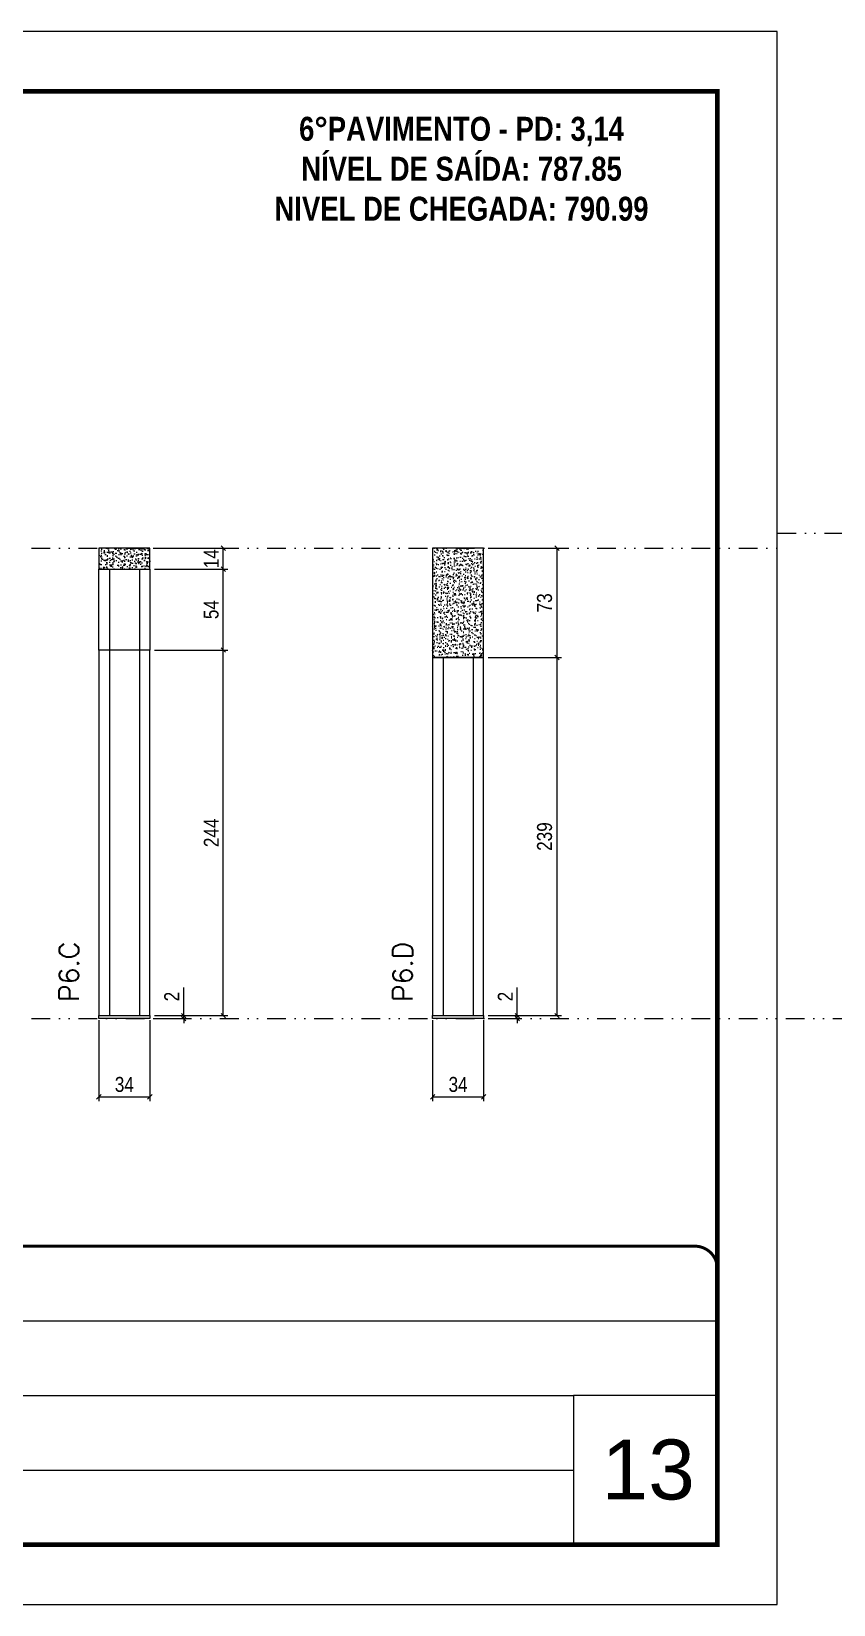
# Model space of a CAD drawing. Extents: x 13770 to 23315, y 867 to 16997.
# Drawn here: x 15374 to 15908, y 12353 to 13403 of the extents above; entities that cross this region are included whole.
import ezdxf

# ---------------------------------------------------------------- set-up
doc = ezdxf.new("R2010")
doc.units = 0
for name, pattern in [('CONTINUO', [0]), ('DASHED', [0.75, 0.5, -0.25]), ('DIVIDE2', [0.625, 0.25, -0.125, 0, -0.125, 0, -0.125])]:
    doc.linetypes.add(name, pattern=pattern)
for name, color, linetype, lineweight in [('CARIMBO', 255, 'Continuous', 9), ('Folhas', 255, 'Continuous', 9), ('SARRAFO DE PRESSAO', 251, 'DASHED', 9), ('Texto Seção', 7, 'Continuous', 15)]:
    doc.layers.add(name, color=color, linetype=linetype, lineweight=lineweight)
for name, color, linetype in [('COTA', 241, 'Continuous'), ('NOMENCLATURA', 7, 'Continuous'), ('Nível', 160, 'Continuous'), ('Painéis', 200, 'Continuous'), ('SARR_2.2x7', 40, 'Continuous')]:
    doc.layers.add(name, color=color, linetype=linetype)
doc.styles.add('ARIAL', font='arial.ttf')
doc.styles.add('COTA TECNICA', font='techl___.ttf', dxfattribs={"height": 10})
doc.styles.add('COTA TECNICA-50', font='techl___.ttf', dxfattribs={"height": 10})
doc.styles.add('REGUA-120', font='ROMANS.shx', dxfattribs={"height": 15})
doc.styles.add('ROMANC', font='techb___.ttf', dxfattribs={"height": 2.5})
doc.dimstyles.new('COTA PAINEL-50', dxfattribs={"dimtxt": 10, "dimasz": 3, "dimexe": 3, "dimexo": 3, "dimgap": 3, "dimtad": 1, "dimdec": 1, "dimzin": 12, "dimdsep": 46, "dimtxsty": 'COTA TECNICA-50', "dimblk1": 'OBLIQUE', "dimblk2": 'OBLIQUE', "dimsah": 1, "dimcen": 0.9, "dimclrd": 4, "dimclre": 4, "dimclrt": 240, "dimadec": 1, "dimazin": 3, "dimtfac": 1, "dimtdec": 1, "dimtmove": 0, "dimatfit": 3, "dimfxl": 1, "dimtolj": 1, "dimtzin": 12, "dimarcsym": 0})
doc.dimstyles.new('PAINEL', dxfattribs={"dimtxt": 10, "dimasz": 3, "dimexe": 3, "dimexo": 3, "dimgap": 3, "dimtad": 1, "dimdec": 1, "dimzin": 12, "dimdsep": 46, "dimtxsty": 'COTA TECNICA', "dimblk1": 'OBLIQUE', "dimblk2": 'OBLIQUE', "dimsah": 1, "dimcen": 0.9, "dimclrd": 4, "dimclre": 4, "dimclrt": 240, "dimadec": 1, "dimazin": 3, "dimtfac": 1, "dimtdec": 1, "dimtmove": 0, "dimatfit": 3, "dimfxl": 1, "dimtolj": 1, "dimtzin": 12, "dimarcsym": 0})

# ---------------------------------------------------------------- blocks, each defined once
blk = doc.blocks.new('9999999999')
at = {"color": 30, "linetype": 'CONTINUO'}
for p, q in [((98564.6, 34379.6), (99584, 34379.6)), ((98564.6, 34329.8), (99488, 34329.8)), ((99584, 34329.8), (99488, 34329.8)), ((99488, 34329.8), (99488, 34230.2)), ((98564.6, 34280), (99488, 34280))]:
    blk.add_line(p, q, dxfattribs=at)
at = {"color": 30, "linetype": 'CONTINUO', "const_width": 2}
blk.add_lwpolyline([(99584, 34230.2), (99584, 34414.4, 0.414214), (99569, 34429.4), (98229, 34429.4, 0.414214), (98214, 34414.4), (98214, 34245.2, 0.414214), (98229, 34230.2), (99584, 34230.2)], format="xyb", dxfattribs=at)
at = {"layer": 'Folhas'}
blk.add_lwpolyline([(98139, 34190.2), (99624, 34190.2), (99624, 35240.2), (98139, 35240.2)], close=True, dxfattribs=at)
at = {"layer": 'Folhas', "color": 30, "const_width": 3}
blk.add_lwpolyline([(98214, 34230.2), (99584, 34230.2), (99584, 35200.2), (98214, 35200.2)], close=True, dxfattribs=at)
blk = doc.blocks.new('_Oblique')
at = {"color": 0, "linetype": 'ByBlock', "lineweight": -2}
blk.add_line((-0.5, -0.5), (0.5, 0.5), dxfattribs=at)
blk = doc.blocks.new('*D207')
at = {"layer": 'COTA', "color": 4, "lineweight": -2, "transparency": 16777216}
for p, q in [((15418.5, 12742.9), (15418.5, 12688.7)), ((15452.5, 12742.9), (15452.5, 12688.7)), ((15418.5, 12691.7), (15452.5, 12691.7))]:
    blk.add_line(p, q, dxfattribs=at)
at = {"layer": 'Defpoints', "color": 0, "transparency": 16777216}
for p in [(15418.5, 12745.9), (15452.5, 12745.9), (15452.5, 12691.7)]:
    blk.add_point(p, dxfattribs=at)
at = {"layer": 'COTA', "color": 4, "lineweight": -2, "transparency": 16777216, "xscale": 3, "yscale": 3, "zscale": 3, "rotation": 180}
blk.add_blockref('_Oblique', (15418.5, 12691.7), dxfattribs=at)
at = {"layer": 'COTA', "color": 4, "lineweight": -2, "transparency": 16777216, "xscale": 3, "yscale": 3, "zscale": 3}
blk.add_blockref('_Oblique', (15452.5, 12691.7), dxfattribs=at)
at = {"layer": 'COTA', "color": 240, "transparency": 16777216, "insert": (15435.5, 12699.9), "char_height": 10, "attachment_point": 5, "style": 'COTA TECNICA'}
blk.add_mtext('\\A1;34', dxfattribs=at)
blk = doc.blocks.new('*D208')
at = {"layer": 'COTA', "color": 4, "lineweight": -2, "transparency": 16777216}
for p, q in [((15475.1, 12745.9), (15475.1, 12764.7)), ((15455.5, 12745.9), (15478.1, 12745.9)), ((15455.5, 12743.9), (15478.1, 12743.9)), ((15475.1, 12743.9), (15475.1, 12745.9)), ((15475.1, 12743.9), (15475.1, 12740.9))]:
    blk.add_line(p, q, dxfattribs=at)
at = {"layer": 'Defpoints', "color": 0, "transparency": 16777216}
for p in [(15452.5, 12745.9), (15452.5, 12743.9), (15475.1, 12743.9)]:
    blk.add_point(p, dxfattribs=at)
at = {"layer": 'COTA', "color": 4, "lineweight": -2, "transparency": 16777216, "xscale": 3, "yscale": 3, "zscale": 3}
for p, rotation in [((15475.1, 12745.9), 270), ((15475.1, 12743.9), 90)]:
    blk.add_blockref('_Oblique', p, dxfattribs=dict(at, rotation=rotation))
at = {"layer": 'COTA', "color": 240, "transparency": 16777216, "insert": (15467.1, 12758.6), "char_height": 10, "attachment_point": 5, "rotation": 90, "style": 'COTA TECNICA-50'}
blk.add_mtext('\\A1;2', dxfattribs=at)
blk = doc.blocks.new('*D209')
at = {"layer": 'COTA', "color": 4, "lineweight": -2, "transparency": 16777216}
for p, q in [((15455.5, 13057.9), (15504.5, 13057.9)), ((15501.5, 13043.9), (15501.5, 13057.9)), ((15455.5, 13043.9), (15504.5, 13043.9))]:
    blk.add_line(p, q, dxfattribs=at)
at = {"layer": 'Defpoints', "color": 0, "transparency": 16777216}
for p in [(15452.5, 13057.9), (15501.5, 13057.9), (15452.5, 13043.9)]:
    blk.add_point(p, dxfattribs=at)
at = {"layer": 'COTA', "color": 4, "lineweight": -2, "transparency": 16777216, "xscale": 3, "yscale": 3, "zscale": 3}
for p, rotation in [((15501.5, 13057.9), 90), ((15501.5, 13043.9), 270)]:
    blk.add_blockref('_Oblique', p, dxfattribs=dict(at, rotation=rotation))
at = {"layer": 'COTA', "color": 240, "transparency": 16777216, "insert": (15493.5, 13050.9), "char_height": 10, "attachment_point": 5, "rotation": 90, "style": 'COTA TECNICA'}
blk.add_mtext('\\A1;14', dxfattribs=at)
blk = doc.blocks.new('*D210')
at = {"layer": 'COTA', "color": 4, "lineweight": -2, "transparency": 16777216}
for p, q in [((15455.5, 12989.9), (15504.5, 12989.9)), ((15501.5, 12745.9), (15501.5, 12989.9)), ((15455.5, 12745.9), (15504.5, 12745.9))]:
    blk.add_line(p, q, dxfattribs=at)
at = {"layer": 'Defpoints', "color": 0, "transparency": 16777216}
for p in [(15452.5, 12989.9), (15501.5, 12989.9), (15452.5, 12745.9)]:
    blk.add_point(p, dxfattribs=at)
at = {"layer": 'COTA', "color": 4, "lineweight": -2, "transparency": 16777216, "xscale": 3, "yscale": 3, "zscale": 3}
for p, rotation in [((15501.5, 12989.9), 90), ((15501.5, 12745.9), 270)]:
    blk.add_blockref('_Oblique', p, dxfattribs=dict(at, rotation=rotation))
at = {"layer": 'COTA', "color": 240, "transparency": 16777216, "insert": (15493.5, 12867.9), "char_height": 10, "attachment_point": 5, "rotation": 90, "style": 'COTA TECNICA'}
blk.add_mtext('\\A1;244', dxfattribs=at)
blk = doc.blocks.new('*D211')
at = {"layer": 'COTA', "color": 4, "lineweight": -2, "transparency": 16777216}
for p, q in [((15455.5, 13043.9), (15504.5, 13043.9)), ((15501.5, 12989.9), (15501.5, 13043.9)), ((15455.5, 12989.9), (15504.5, 12989.9))]:
    blk.add_line(p, q, dxfattribs=at)
at = {"layer": 'Defpoints', "color": 0, "transparency": 16777216}
for p in [(15452.5, 13043.9), (15501.5, 13043.9), (15452.5, 12989.9)]:
    blk.add_point(p, dxfattribs=at)
at = {"layer": 'COTA', "color": 4, "lineweight": -2, "transparency": 16777216, "xscale": 3, "yscale": 3, "zscale": 3}
for p, rotation in [((15501.5, 13043.9), 90), ((15501.5, 12989.9), 270)]:
    blk.add_blockref('_Oblique', p, dxfattribs=dict(at, rotation=rotation))
at = {"layer": 'COTA', "color": 240, "transparency": 16777216, "insert": (15493.4, 13016.9), "char_height": 10, "attachment_point": 5, "rotation": 90, "style": 'COTA TECNICA'}
blk.add_mtext('\\A1;54', dxfattribs=at)
blk = doc.blocks.new('*D685')
at = {"layer": 'COTA', "color": 4, "lineweight": -2, "transparency": 16777216}
for p, q in [((15641.1, 12742.9), (15641.1, 12688.7)), ((15675.1, 12742.9), (15675.1, 12688.7)), ((15641.1, 12691.7), (15675.1, 12691.7))]:
    blk.add_line(p, q, dxfattribs=at)
at = {"layer": 'Defpoints', "color": 0, "transparency": 16777216}
for p in [(15641.1, 12745.9), (15675.1, 12745.9), (15675.1, 12691.7)]:
    blk.add_point(p, dxfattribs=at)
at = {"layer": 'COTA', "color": 4, "lineweight": -2, "transparency": 16777216, "xscale": 3, "yscale": 3, "zscale": 3, "rotation": 180}
blk.add_blockref('_Oblique', (15641.1, 12691.7), dxfattribs=at)
at = {"layer": 'COTA', "color": 4, "lineweight": -2, "transparency": 16777216, "xscale": 3, "yscale": 3, "zscale": 3}
blk.add_blockref('_Oblique', (15675.1, 12691.7), dxfattribs=at)
at = {"layer": 'COTA', "color": 240, "transparency": 16777216, "insert": (15658.1, 12699.9), "char_height": 10, "attachment_point": 5, "style": 'COTA TECNICA'}
blk.add_mtext('\\A1;34', dxfattribs=at)
blk = doc.blocks.new('*D686')
at = {"layer": 'COTA', "color": 4, "lineweight": -2, "transparency": 16777216}
for p, q in [((15697.6, 12745.9), (15697.6, 12764.7)), ((15678.1, 12745.9), (15700.6, 12745.9)), ((15678.1, 12743.9), (15700.6, 12743.9)), ((15697.6, 12743.9), (15697.6, 12745.9)), ((15697.6, 12743.9), (15697.6, 12740.9))]:
    blk.add_line(p, q, dxfattribs=at)
at = {"layer": 'Defpoints', "color": 0, "transparency": 16777216}
for p in [(15675.1, 12745.9), (15675.1, 12743.9), (15697.6, 12743.9)]:
    blk.add_point(p, dxfattribs=at)
at = {"layer": 'COTA', "color": 4, "lineweight": -2, "transparency": 16777216, "xscale": 3, "yscale": 3, "zscale": 3}
for p, rotation in [((15697.6, 12745.9), 270), ((15697.6, 12743.9), 90)]:
    blk.add_blockref('_Oblique', p, dxfattribs=dict(at, rotation=rotation))
at = {"layer": 'COTA', "color": 240, "transparency": 16777216, "insert": (15689.6, 12758.6), "char_height": 10, "attachment_point": 5, "rotation": 90, "style": 'COTA TECNICA-50'}
blk.add_mtext('\\A1;2', dxfattribs=at)
blk = doc.blocks.new('*D687')
at = {"layer": 'COTA', "color": 4, "lineweight": -2, "transparency": 16777216}
for p, q in [((15678.1, 13057.9), (15727.1, 13057.9)), ((15724.1, 12984.9), (15724.1, 13057.9)), ((15678.1, 12984.9), (15727.1, 12984.9))]:
    blk.add_line(p, q, dxfattribs=at)
at = {"layer": 'Defpoints', "color": 0, "transparency": 16777216}
for p in [(15675.1, 13057.9), (15724.1, 13057.9), (15675.1, 12984.9)]:
    blk.add_point(p, dxfattribs=at)
at = {"layer": 'COTA', "color": 4, "lineweight": -2, "transparency": 16777216, "xscale": 3, "yscale": 3, "zscale": 3}
for p, rotation in [((15724.1, 13057.9), 90), ((15724.1, 12984.9), 270)]:
    blk.add_blockref('_Oblique', p, dxfattribs=dict(at, rotation=rotation))
at = {"layer": 'COTA', "color": 240, "transparency": 16777216, "insert": (15715.8, 13021.4), "char_height": 10, "attachment_point": 5, "rotation": 90, "style": 'COTA TECNICA'}
blk.add_mtext('\\A1;73', dxfattribs=at)
blk = doc.blocks.new('*D688')
at = {"layer": 'COTA', "color": 4, "lineweight": -2, "transparency": 16777216}
for p, q in [((15678.1, 12984.9), (15727.1, 12984.9)), ((15724.1, 12745.9), (15724.1, 12984.9)), ((15678.1, 12745.9), (15727.1, 12745.9))]:
    blk.add_line(p, q, dxfattribs=at)
at = {"layer": 'Defpoints', "color": 0, "transparency": 16777216}
for p in [(15675.1, 12984.9), (15724.1, 12984.9), (15675.1, 12745.9)]:
    blk.add_point(p, dxfattribs=at)
at = {"layer": 'COTA', "color": 4, "lineweight": -2, "transparency": 16777216, "xscale": 3, "yscale": 3, "zscale": 3}
for p, rotation in [((15724.1, 12984.9), 90), ((15724.1, 12745.9), 270)]:
    blk.add_blockref('_Oblique', p, dxfattribs=dict(at, rotation=rotation))
at = {"layer": 'COTA', "color": 240, "transparency": 16777216, "insert": (15715.8, 12865.4), "char_height": 10, "attachment_point": 5, "rotation": 90, "style": 'COTA TECNICA'}
blk.add_mtext('\\A1;239', dxfattribs=at)

msp = doc.modelspace()

# ---------------------------------------------------------------- hatches: boundary and pattern name
at = {"layer": 'COTA'}
h = msp.add_hatch(dxfattribs=at)
h.set_pattern_fill('AR-CONC', color=256, scale=0.03)
h.set_pattern_definition([(50, (-4049.5624, -2277.15), (5.4655401, -0.4781726), [0.5715, -6.2865]), (355, (-4049.5624, -2277.15), (-1.0573026, 5.7317054), [0.4572, -5.0292175]), (100.451445, (-4049.107, -2277.19), (4.4082374, 5.2535326), [0.4857003, -5.3427073]), (46.1842, (-4049.5624, -2275.626), (8.1323712, -1.2612698), [0.85725, -9.42975]), (96.635558, (-4048.885, -2275.731), (7.122124, 7.4227837), [0.7285507, -8.0140682]), (351.18415, (-4049.562, -2275.626), (7.122124, 7.4227837), [0.685799, -7.543792]), (21, (-4048.8004, -2276.007), (4.5484317, -3.06795595), [0.5715, -6.2865]), (326, (-4048.8004, -2276.007), (1.8540609, 5.525639), [0.4572, -5.0292]), (71.451445, (-4048.4214, -2276.263), (6.4024926, 2.4576831), [0.4857003, -5.3426981]), (37.5, (-4049.5624, -2277.1502), (0.0926581, 2.53665117), [0, -4.96824, 0, -5.1054, 0, -5.04825]), (7.5, (-4049.5624, -2277.1502), (2.00458988, 3.00541724), [0, -2.91084, 0, -4.85394, 0, -1.92405]), (327.5, (-4051.2617, -2277.1502), (4.06771786, -0.17186232), [0, -1.905, 0, -5.9436, 0, -7.8867]), (317.5, (-4052.0237, -2277.1502), (4.44387544, 0.76279473), [0, -2.4765, 0, -3.94716, 0, -5.6007])])
h.paths.add_polyline_path([(15452.54, 13057.88), (15418.54, 13057.88), (15418.54, 13043.88), (15452.54, 13043.88)])
h = msp.add_hatch(dxfattribs=at)
h.set_pattern_fill('AR-CONC', color=256, scale=0.03)
h.set_pattern_definition([(50, (-3812.0176, -2328.15), (5.4655401, -0.4781726), [0.5715, -6.2865]), (355, (-3812.0176, -2328.15), (-1.0573026, 5.7317054), [0.4572, -5.0292175]), (100.451445, (-3811.562, -2328.19), (4.4082374, 5.2535326), [0.4857003, -5.3427073]), (46.1842, (-3812.0176, -2326.626), (8.1323712, -1.2612698), [0.85725, -9.42975]), (96.635558, (-3811.34, -2326.731), (7.122124, 7.4227837), [0.7285507, -8.0140682]), (351.18415, (-3812.0176, -2326.626), (7.122124, 7.4227837), [0.685799, -7.543792]), (21, (-3811.2556, -2327.007), (4.5484317, -3.06795595), [0.5715, -6.2865]), (326, (-3811.2556, -2327.007), (1.8540609, 5.525639), [0.4572, -5.0292]), (71.451445, (-3810.8765, -2327.263), (6.4024926, 2.4576831), [0.4857003, -5.3426981]), (37.5, (-3812.0176, -2328.1502), (0.0926581, 2.53665117), [0, -4.96824, 0, -5.1054, 0, -5.04825]), (7.5, (-3812.0176, -2328.1502), (2.00458988, 3.00541724), [0, -2.91084, 0, -4.85394, 0, -1.92405]), (327.5, (-3813.7168, -2328.1502), (4.06771786, -0.17186232), [0, -1.905, 0, -5.9436, 0, -7.8867]), (317.5, (-3814.479, -2328.1502), (4.44387544, 0.76279473), [0, -2.4765, 0, -3.94716, 0, -5.6007])])
h.paths.add_polyline_path([(15675.09, 12984.88), (15675.09, 13057.88), (15641.09, 13057.88), (15641.09, 12984.88)])

# ---------------------------------------------------------------- linework, layer by layer
for points in [[(15418.54, 13043.88), (15452.54, 13043.88), (15452.54, 13057.88), (15418.54, 13057.88)], [(15641.09, 12984.88), (15675.09, 12984.88), (15675.09, 13057.88), (15641.09, 13057.88)]]:
    msp.add_lwpolyline(points, close=True, dxfattribs=at)
at = {"layer": 'Nível', "color": 4, "linetype": 'DIVIDE2', "ltscale": 50}
for p, q in [((15871, 13067.88), (21112.79, 13067.88)), ((13769.54, 13057.88), (15871, 13057.88)), ((13769.54, 12743.88), (21112.79, 12743.88))]:
    msp.add_line(p, q, dxfattribs=at)
at = {"layer": 'Painéis'}
for points in [[(15418.54, 13043.88), (15452.54, 13043.88), (15452.54, 12989.88), (15418.54, 12989.88)], [(15418.54, 12745.88), (15452.54, 12745.88), (15452.54, 12989.88), (15418.54, 12989.88)], [(15641.09, 12745.88), (15675.09, 12745.88), (15675.09, 12984.88), (15641.09, 12984.88)], [(15418.54, 12745.88), (15452.54, 12745.88), (15452.54, 12743.88), (15418.54, 12743.88)], [(15641.09, 12745.88), (15675.09, 12745.88), (15675.09, 12743.88), (15641.09, 12743.88)]]:
    msp.add_lwpolyline(points, close=True, dxfattribs=at)
at = {"layer": 'SARR_2.2x7'}
for p, q in [((15425.54, 13043.88), (15425.54, 12989.88)), ((15445.54, 13043.88), (15445.54, 12989.88)), ((15425.54, 12989.88), (15425.54, 12745.88)), ((15445.54, 12989.88), (15445.54, 12745.88)), ((15648.09, 12984.88), (15648.09, 12745.88)), ((15668.09, 12984.88), (15668.09, 12745.88))]:
    msp.add_line(p, q, dxfattribs=at)

# ---------------------------------------------------------------- block references
at = {"layer": 'SARRAFO DE PRESSAO', "color": 6, "linetype": 'ByBlock'}
msp.add_blockref('9999999999', (-83752.98, -21837.41), dxfattribs=at)

# ---------------------------------------------------------------- texts
at = {"layer": 'CARIMBO', "style": 'ARIAL'}
msp.add_text('13', height=40, dxfattribs=at).set_placement((15753.86, 12422.94))
at = {"layer": 'NOMENCLATURA', "color": 2, "insert": (15660.38, 13345.82), "char_height": 16, "attachment_point": 2, "style": 'ROMANC'}
msp.add_mtext_dynamic_manual_height_columns('6°PAVIMENTO - PD: 3,14\\PNÍVEL DE SAÍDA: 787.85\\PNIVEL DE CHEGADA: 790.99', width=376.0554, gutter_width=1, heights=[0], dxfattribs=at)
at = {"layer": 'Texto Seção', "char_height": 13, "width": 285.3299, "attachment_point": 7, "rotation": 90, "style": 'REGUA-120'}
for s, insert in [('P6.C', (15405.07, 12755.13)), ('P6.D', (15627.62, 12755.13))]:
    msp.add_mtext(s, dxfattribs=dict(at, insert=insert))

# ---------------------------------------------------------------- dimensions: what is measured, and where the dimension line sits
at = {"layer": 'COTA'}
for base, p1, p2, dimstyle, picture, middle in [((15501.52, 13057.88), (15452.54, 13043.88), (15452.54, 13057.88), 'PAINEL', '*D209', (15501.52, 13050.88)), ((15475.07, 12743.88), (15452.54, 12745.88), (15452.54, 12743.88), 'COTA PAINEL-50', '*D208', (15475.07, 12758.62)), ((15697.61, 12743.88), (15675.09, 12745.88), (15675.09, 12743.88), 'COTA PAINEL-50', '*D686', (15697.61, 12758.62))]:
    dim = msp.add_linear_dim(base=base, p1=p1, p2=p2, angle=90, dimstyle=dimstyle, dxfattribs=at)
    dim.commit()
    dim.dimension.update_dxf_attribs({"geometry": picture, "text_midpoint": middle, "dimtype": 160})
for base, p1, p2, picture, middle in [((15724.07, 13057.88), (15675.09, 12984.88), (15675.09, 13057.88), '*D687', (15715.85, 13021.38)), ((15501.52, 12989.88), (15452.54, 12745.88), (15452.54, 12989.88), '*D210', (15493.45, 12867.88)), ((15724.07, 12984.88), (15675.09, 12745.88), (15675.09, 12984.88), '*D688', (15715.82, 12865.38))]:
    dim = msp.add_linear_dim(base=base, p1=p1, p2=p2, angle=90, dimstyle='PAINEL', dxfattribs=at)
    dim.commit()
    dim.dimension.update_dxf_attribs({"geometry": picture, "text_midpoint": middle})
dim = msp.add_linear_dim(base=(15501.52, 13043.88), p1=(15452.54, 12989.88), p2=(15452.54, 13043.88), angle=90, dimstyle='PAINEL', override={"dimtmove": 1}, dxfattribs=at)
dim.commit()
dim.dimension.update_dxf_attribs({"geometry": '*D211', "text_midpoint": (15493.41, 13016.88)})
for base, p1, p2, picture, middle in [((15452.54, 12691.7), (15418.54, 12745.88), (15452.54, 12745.88), '*D207', (15435.54, 12699.92)), ((15675.09, 12691.7), (15641.09, 12745.88), (15675.09, 12745.88), '*D685', (15658.09, 12699.92))]:
    dim = msp.add_linear_dim(base=base, p1=p1, p2=p2, dimstyle='PAINEL', override={"dimarcsym": 2}, dxfattribs=at)
    dim.commit()
    dim.dimension.update_dxf_attribs({"geometry": picture, "text_midpoint": middle})

doc.saveas('drawing.dxf')
